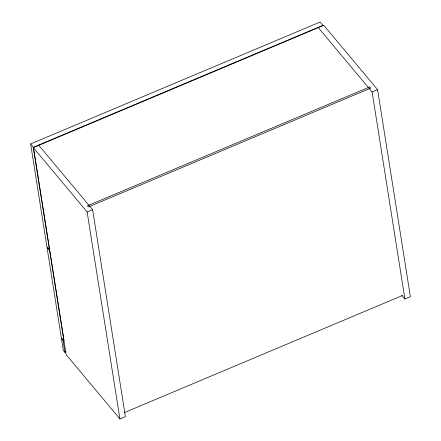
<?xml version="1.0" encoding="UTF-8"?>
<svg xmlns="http://www.w3.org/2000/svg" width="441" height="441" viewBox="0 0 441 441"><rect width="100%" height="100%" fill="white"/><g stroke="black" fill="none" stroke-linecap="round" stroke-linejoin="round"><path stroke-width="0.66" d="M30.622 143.937L320.116 22.05L322.889 25.363L33.395 147.25L30.622 143.937L46.884 246.596L49.657 249.909L33.395 147.25M38.819 145.315L92.621 209.668L125.404 416.64L119.919 418.95L66.117 354.603L33.334 147.625L323.793 25.33L377.595 89.683L410.378 296.655L404.888 298.965L401.801 295.277M33.334 147.625L87.136 211.978L92.621 209.668M318.308 27.64L372.11 91.993L377.595 89.683M64.904 352.37L63.024 340.502L61.459 338.627L63.339 350.496L64.904 352.37L66.178 351.835M124.351 412.6L402.302 295.575M372.11 91.993L404.888 298.965M87.136 211.978L119.919 418.95M369.812 86.894L87.417 205.793L88.398 206.961L370.787 88.068L369.812 86.894M49.789 250.736L47.016 247.423L61.31 337.663L64.077 340.981L49.789 250.736"/></g></svg>
